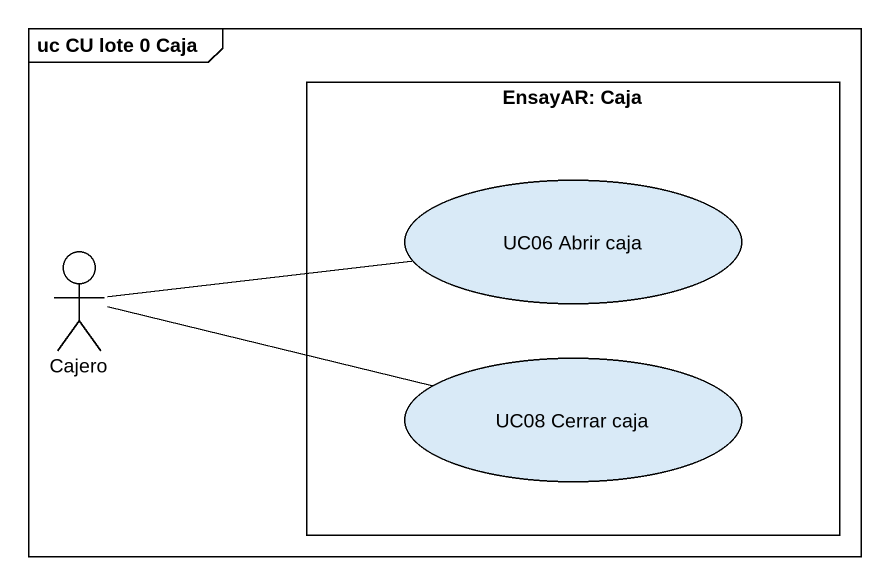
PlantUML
@startuml
mainframe uc CU lote 0 Caja
rectangle "EnsayAR: Caja" as EnsayAR_Caja {
  usecase "UC06 Abrir caja" as UC06_Abrir_caja
  usecase "UC08 Cerrar caja" as UC08_Cerrar_caja
}
actor Cajero
Cajero -right- UC06_Abrir_caja
Cajero -right- UC08_Cerrar_caja
@enduml
